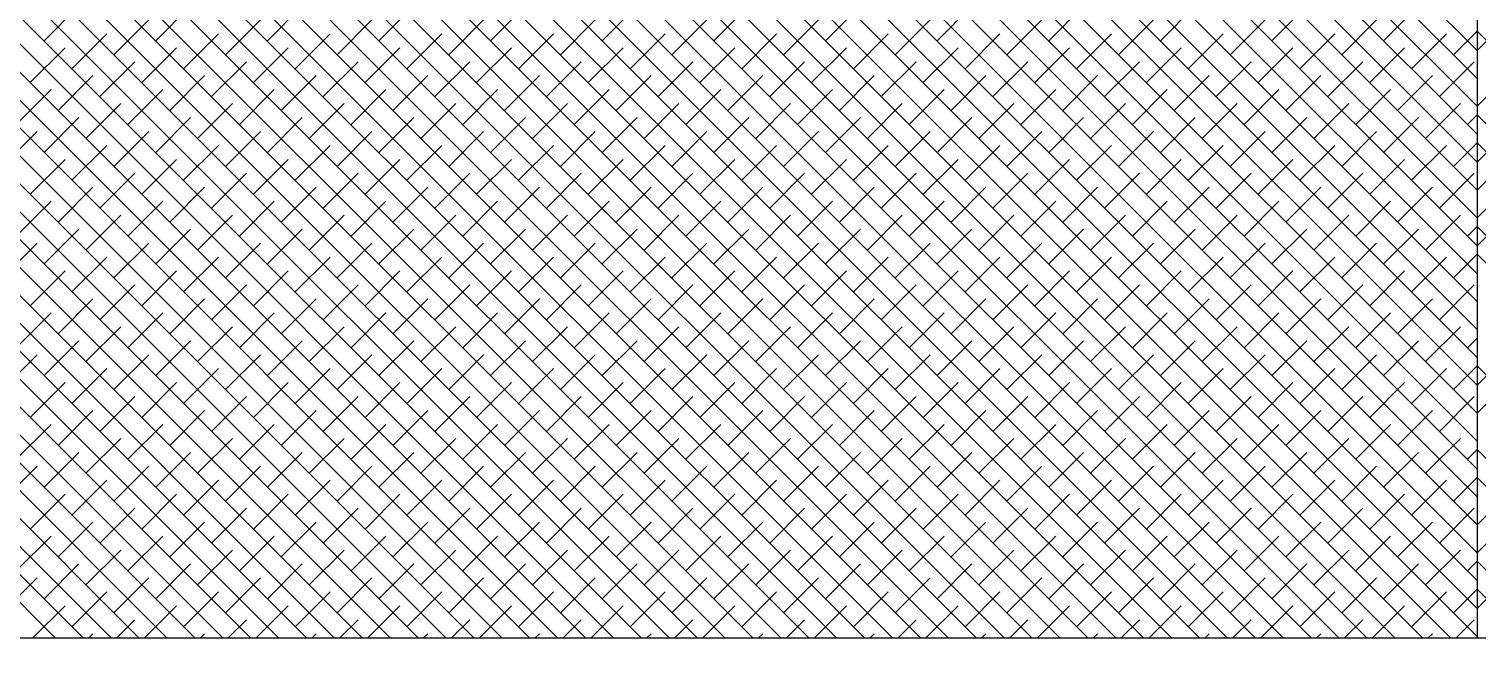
# Model space of a CAD drawing. Extents: x 34 to 831, y 17 to 546.
# Drawn here: x 147.161 to 148.079, y 54.446 to 54.851 of the extents above; entities that cross this region are included whole.
import ezdxf

# ---------------------------------------------------------------- set-up
doc = ezdxf.new("R2010")
doc.units = 0
doc.header["$LTSCALE"] = 8
doc.layers.get('0').update_dxf_attribs({"color": 2, "linetype": 'CONTINUOUS'})
doc.layers.add('DIM', color=2, linetype='CONTINUOUS')
doc.layers.add('OT', color=1, linetype='CONTINUOUS')

msp = doc.modelspace()

# ---------------------------------------------------------------- hatches: boundary and pattern name
at = {"layer": 'DIM'}
h = msp.add_hatch(dxfattribs=at)
h.set_pattern_fill('ANSI31', color=256, angle=90, style=0)
h.set_pattern_definition([(135, (-0.3992, -5.7), (-2.245064, -2.245064), [])])
h.paths.add_polyline_path([(152.32938, 40.71542), (152.32938, 54.46542), (136.32789, 54.46542), (136.32789, 40.71542), (133.82882, 40.71542), (133.82882, 25.33702), (141.8836, 25.33702), (143.3836, 27.83702), (143.3836, 22.83702), (144.8836, 25.33702), (154.89592, 25.33702), (154.89592, 40.71542)])

# ---------------------------------------------------------------- linework, layer by layer
for p, q in [((148.07864, 54.83756), (147.2647, 55.65149)), ((148.07864, 54.83756), (148.89257, 55.65149)), ((148.07864, 54.81988), (147.25587, 55.64265)), ((148.07864, 54.78453), (147.23819, 55.62498)), ((148.07864, 54.80221), (147.24703, 55.63381)), ((148.07864, 54.80221), (148.91024, 55.63381)), ((148.07864, 54.76685), (147.22935, 55.61614)), ((148.07864, 54.76685), (148.92792, 55.61614)), ((148.07864, 54.74917), (147.22051, 55.6073)), ((148.07864, 54.74917), (148.93676, 55.6073)), ((148.07864, 54.7315), (147.21167, 55.59846)), ((148.07864, 54.7315), (148.9456, 55.59846)), ((148.07864, 54.71382), (147.20283, 55.58962)), ((148.07864, 54.71382), (148.95444, 55.58962)), ((148.07864, 54.69614), (147.19399, 55.58078)), ((148.07864, 54.67846), (147.18515, 55.57194)), ((148.07864, 54.66078), (147.17632, 55.5631)), ((148.07864, 54.64311), (147.16748, 55.55427)), ((148.07864, 54.62543), (147.15864, 55.54543)), ((148.07864, 54.62543), (148.99863, 55.54543)), ((148.07864, 54.60775), (147.1498, 55.53659)), ((148.07864, 54.60775), (149.00747, 55.53659)), ((148.07864, 54.59007), (147.14096, 55.52775)), ((148.07864, 54.5724), (147.13212, 55.51891)), ((148.07864, 54.55472), (147.12328, 55.51007)), ((148.07864, 54.53704), (147.11444, 55.50123)), ((148.07864, 54.53704), (149.04283, 55.50123)), ((148.07864, 54.51936), (147.10561, 55.49239)), ((148.07864, 54.51936), (149.05167, 55.49239)), ((148.07864, 54.50169), (147.09677, 55.48355)), ((148.07864, 54.48401), (147.08793, 55.47472)), ((148.07864, 54.48401), (149.06934, 55.47472)), ((148.07864, 54.46633), (147.07909, 55.46588)), ((148.06186, 54.46542), (147.07025, 55.45704)), ((148.04419, 54.46542), (147.06141, 55.4482)), ((148.02651, 54.46542), (147.05257, 55.43936)), ((148.00883, 54.46542), (147.04373, 55.43052)), ((147.99115, 54.46542), (147.03489, 55.42168)), ((147.97348, 54.46542), (147.02606, 55.41284)), ((147.9558, 54.46542), (147.01722, 55.404)), ((147.92044, 54.46542), (146.99954, 55.38633)), ((147.93812, 54.46542), (147.00838, 55.39517)), ((147.90277, 54.46542), (146.9907, 55.37749)), ((147.88509, 54.46542), (146.98186, 55.36865)), ((147.86741, 54.46542), (146.97302, 55.35981)), ((147.84973, 54.46542), (146.96418, 55.35097)), ((147.83206, 54.46542), (146.95535, 55.34213)), ((147.81438, 54.46542), (146.94651, 55.33329)), ((147.7967, 54.46542), (146.93767, 55.32446)), ((147.77902, 54.46542), (146.92883, 55.31562)), ((147.76134, 54.46542), (146.91999, 55.30678)), ((147.74367, 54.46542), (146.91115, 55.29794)), ((147.72599, 54.46542), (146.90231, 55.2891)), ((147.70831, 54.46542), (146.89347, 55.28026)), ((147.69063, 54.46542), (146.88463, 55.27142)), ((147.67296, 54.46542), (146.8758, 55.26258)), ((147.65528, 54.46542), (146.86696, 55.25374)), ((147.6376, 54.46542), (146.85812, 55.24491)), ((147.61992, 54.46542), (146.84928, 55.23607)), ((147.60225, 54.46542), (146.84044, 55.22723)), ((147.58457, 54.46542), (146.8316, 55.21839)), ((147.56689, 54.46542), (146.82276, 55.20955)), ((147.54921, 54.46542), (146.81392, 55.20071)), ((147.53153, 54.46542), (146.80509, 55.19187)), ((147.51386, 54.46542), (146.79625, 55.18303)), ((147.49618, 54.46542), (146.78741, 55.1742)), ((147.4785, 54.46542), (146.77857, 55.16536)), ((147.44315, 54.46542), (146.76089, 55.14768)), ((147.46082, 54.46542), (146.76973, 55.15652)), ((147.42547, 54.46542), (146.75205, 55.13884)), ((147.40779, 54.46542), (146.74321, 55.13)), ((147.39011, 54.46542), (146.73437, 55.12116)), ((147.37244, 54.46542), (146.72554, 55.11232)), ((147.35476, 54.46542), (146.7167, 55.10348)), ((147.33708, 54.46542), (146.70786, 55.09465)), ((147.3194, 54.46542), (146.69902, 55.08581)), ((147.30173, 54.46542), (146.69018, 55.07697)), ((147.28405, 54.46542), (146.68134, 55.06813)), ((147.26637, 54.46542), (146.6725, 55.05929)), ((147.24869, 54.46542), (146.66366, 55.05045)), ((147.23101, 54.46542), (146.65482, 55.04161)), ((147.21334, 54.46542), (146.64599, 55.03277)), ((147.19566, 54.46542), (146.63715, 55.02394)), ((147.17798, 54.46542), (146.62831, 55.0151)), ((147.17093, 54.84371), (147.19302, 54.86581)), ((147.24164, 54.84371), (147.26373, 54.86581)), ((147.31235, 54.84371), (147.33445, 54.86581)), ((147.38306, 54.84371), (147.40516, 54.86581)), ((147.45377, 54.84371), (147.47587, 54.86581)), ((147.52448, 54.84371), (147.54658, 54.86581)), ((147.59519, 54.84371), (147.61729, 54.86581)), ((147.6659, 54.84371), (147.688, 54.86581)), ((147.73661, 54.84371), (147.75871, 54.86581)), ((147.80732, 54.84371), (147.82942, 54.86581)), ((147.87803, 54.84371), (147.90013, 54.86581)), ((147.94874, 54.84371), (147.97084, 54.86581)), ((148.01945, 54.84371), (148.04155, 54.86581)), ((147.21512, 54.83487), (147.23722, 54.85697)), ((147.28583, 54.83487), (147.30793, 54.85697)), ((147.35654, 54.83487), (147.37864, 54.85697)), ((147.42725, 54.83487), (147.44935, 54.85697)), ((147.49796, 54.83487), (147.52006, 54.85697)), ((147.56867, 54.83487), (147.59077, 54.85697)), ((147.63939, 54.83487), (147.66148, 54.85697)), ((147.7101, 54.83487), (147.73219, 54.85697)), ((147.78081, 54.83487), (147.8029, 54.85697)), ((147.85152, 54.83487), (147.87361, 54.85697)), ((147.92223, 54.83487), (147.94432, 54.85697)), ((147.99294, 54.83487), (148.01504, 54.85697)), ((147.1886, 54.82603), (147.2107, 54.84813)), ((147.25932, 54.82603), (147.28141, 54.84813)), ((147.33003, 54.82603), (147.35212, 54.84813)), ((147.40074, 54.82603), (147.42283, 54.84813)), ((147.47145, 54.82603), (147.49354, 54.84813)), ((147.54216, 54.82603), (147.56425, 54.84813)), ((147.61287, 54.82603), (147.63497, 54.84813)), ((147.68358, 54.82603), (147.70568, 54.84813)), ((147.75429, 54.82603), (147.77639, 54.84813)), ((147.825, 54.82603), (147.8471, 54.84813)), ((147.89571, 54.82603), (147.91781, 54.84813)), ((147.96642, 54.82603), (147.98852, 54.84813)), ((148.03713, 54.82603), (148.05923, 54.84813)), ((148.06365, 54.83487), (148.07864, 54.84986)), ((148.09362, 54.83487), (148.07864, 54.84986)), ((147.16209, 54.81719), (147.18419, 54.83929)), ((147.2328, 54.81719), (147.2549, 54.83929)), ((147.30351, 54.81719), (147.32561, 54.83929)), ((147.37422, 54.81719), (147.39632, 54.83929)), ((147.44493, 54.81719), (147.46703, 54.83929)), ((147.51564, 54.81719), (147.53774, 54.83929)), ((147.58635, 54.81719), (147.60845, 54.83929)), ((147.65706, 54.81719), (147.67916, 54.83929)), ((147.72777, 54.81719), (147.74987, 54.83929)), ((147.79848, 54.81719), (147.82058, 54.83929)), ((147.86919, 54.81719), (147.89129, 54.83929)), ((147.93991, 54.81719), (147.962, 54.83929)), ((148.01062, 54.81719), (148.03271, 54.83929)), ((147.20628, 54.80835), (147.22838, 54.83045)), ((147.27699, 54.80835), (147.29909, 54.83045)), ((147.3477, 54.80835), (147.3698, 54.83045)), ((147.41841, 54.80835), (147.44051, 54.83045)), ((147.48912, 54.80835), (147.51122, 54.83045)), ((147.55984, 54.80835), (147.58193, 54.83045)), ((147.63055, 54.80835), (147.65264, 54.83045)), ((147.70126, 54.80835), (147.72335, 54.83045)), ((147.77197, 54.80835), (147.79406, 54.83045)), ((147.84268, 54.80835), (147.86478, 54.83045)), ((147.91339, 54.80835), (147.93549, 54.83045)), ((147.9841, 54.80835), (148.0062, 54.83045)), ((148.05481, 54.80835), (148.07691, 54.83045)), ((147.17977, 54.79951), (147.20186, 54.82161)), ((147.25048, 54.79951), (147.27257, 54.82161)), ((147.32119, 54.79951), (147.34328, 54.82161)), ((147.3919, 54.79951), (147.41399, 54.82161)), ((147.46261, 54.79951), (147.48471, 54.82161)), ((147.53332, 54.79951), (147.55542, 54.82161)), ((147.60403, 54.79951), (147.62613, 54.82161)), ((147.67474, 54.79951), (147.69684, 54.82161)), ((147.74545, 54.79951), (147.76755, 54.82161)), ((147.81616, 54.79951), (147.83826, 54.82161)), ((147.88687, 54.79951), (147.90897, 54.82161)), ((147.95758, 54.79951), (147.97968, 54.82161)), ((148.02829, 54.79951), (148.05039, 54.82161)), ((147.15325, 54.79068), (147.17535, 54.81277)), ((147.22396, 54.79068), (147.24606, 54.81277)), ((147.29467, 54.79068), (147.31677, 54.81277)), ((147.36538, 54.79068), (147.38748, 54.81277)), ((147.43609, 54.79068), (147.45819, 54.81277)), ((147.5068, 54.79068), (147.5289, 54.81277)), ((147.57751, 54.79068), (147.59961, 54.81277)), ((147.64822, 54.79068), (147.67032, 54.81277)), ((147.71893, 54.79068), (147.74103, 54.81277)), ((147.78965, 54.79068), (147.81174, 54.81277)), ((147.86036, 54.79068), (147.88245, 54.81277)), ((147.93107, 54.79068), (147.95316, 54.81277)), ((148.00178, 54.79068), (148.02387, 54.81277)), ((147.19744, 54.78184), (147.21954, 54.80393)), ((147.26815, 54.78184), (147.29025, 54.80393)), ((147.33886, 54.78184), (147.36096, 54.80393)), ((147.40958, 54.78184), (147.43167, 54.80393)), ((147.48029, 54.78184), (147.50238, 54.80393)), ((147.551, 54.78184), (147.57309, 54.80393)), ((147.62171, 54.78184), (147.6438, 54.80393)), ((147.69242, 54.78184), (147.71452, 54.80393)), ((147.76313, 54.78184), (147.78523, 54.80393)), ((147.83384, 54.78184), (147.85594, 54.80393)), ((147.90455, 54.78184), (147.92665, 54.80393)), ((147.97526, 54.78184), (147.99736, 54.80393)), ((148.04597, 54.78184), (148.06807, 54.80393)), ((147.17093, 54.773), (147.19302, 54.7951)), ((147.24164, 54.773), (147.26373, 54.7951)), ((147.31235, 54.773), (147.33445, 54.7951)), ((147.38306, 54.773), (147.40516, 54.7951)), ((147.45377, 54.773), (147.47587, 54.7951)), ((147.52448, 54.773), (147.54658, 54.7951)), ((147.59519, 54.773), (147.61729, 54.7951)), ((147.6659, 54.773), (147.688, 54.7951)), ((147.73661, 54.773), (147.75871, 54.7951)), ((147.80732, 54.773), (147.82942, 54.7951)), ((147.87803, 54.773), (147.90013, 54.7951)), ((147.94874, 54.773), (147.97084, 54.7951)), ((148.01945, 54.773), (148.04155, 54.7951)), ((148.07249, 54.79068), (148.07864, 54.79682)), ((148.08478, 54.79068), (148.07864, 54.79682)), ((147.14441, 54.76416), (147.16651, 54.78626)), ((147.21512, 54.76416), (147.23722, 54.78626)), ((147.28583, 54.76416), (147.30793, 54.78626)), ((147.35654, 54.76416), (147.37864, 54.78626)), ((147.42725, 54.76416), (147.44935, 54.78626)), ((147.49796, 54.76416), (147.52006, 54.78626)), ((147.56867, 54.76416), (147.59077, 54.78626)), ((147.63939, 54.76416), (147.66148, 54.78626)), ((147.7101, 54.76416), (147.73219, 54.78626)), ((147.78081, 54.76416), (147.8029, 54.78626)), ((147.85152, 54.76416), (147.87361, 54.78626)), ((147.92223, 54.76416), (147.94432, 54.78626)), ((147.99294, 54.76416), (148.01504, 54.78626)), ((147.1886, 54.75532), (147.2107, 54.77742)), ((147.25932, 54.75532), (147.28141, 54.77742)), ((147.33003, 54.75532), (147.35212, 54.77742)), ((147.40074, 54.75532), (147.42283, 54.77742)), ((147.47145, 54.75532), (147.49354, 54.77742)), ((147.54216, 54.75532), (147.56425, 54.77742)), ((147.61287, 54.75532), (147.63497, 54.77742)), ((147.68358, 54.75532), (147.70568, 54.77742)), ((147.75429, 54.75532), (147.77639, 54.77742)), ((147.825, 54.75532), (147.8471, 54.77742)), ((147.89571, 54.75532), (147.91781, 54.77742)), ((147.96642, 54.75532), (147.98852, 54.77742)), ((148.03713, 54.75532), (148.05923, 54.77742)), ((148.06365, 54.76416), (148.07864, 54.77915)), ((148.09362, 54.76416), (148.07864, 54.77915)), ((147.16209, 54.74648), (147.18419, 54.76858)), ((147.2328, 54.74648), (147.2549, 54.76858)), ((147.30351, 54.74648), (147.32561, 54.76858)), ((147.37422, 54.74648), (147.39632, 54.76858)), ((147.44493, 54.74648), (147.46703, 54.76858)), ((147.51564, 54.74648), (147.53774, 54.76858)), ((147.58635, 54.74648), (147.60845, 54.76858)), ((147.65706, 54.74648), (147.67916, 54.76858)), ((147.72777, 54.74648), (147.74987, 54.76858)), ((147.79848, 54.74648), (147.82058, 54.76858)), ((147.86919, 54.74648), (147.89129, 54.76858)), ((147.93991, 54.74648), (147.962, 54.76858)), ((148.01062, 54.74648), (148.03271, 54.76858)), ((147.20628, 54.73764), (147.22838, 54.75974)), ((147.27699, 54.73764), (147.29909, 54.75974)), ((147.3477, 54.73764), (147.3698, 54.75974)), ((147.41841, 54.73764), (147.44051, 54.75974)), ((147.48912, 54.73764), (147.51122, 54.75974)), ((147.55984, 54.73764), (147.58193, 54.75974)), ((147.63055, 54.73764), (147.65264, 54.75974)), ((147.70126, 54.73764), (147.72335, 54.75974)), ((147.77197, 54.73764), (147.79406, 54.75974)), ((147.84268, 54.73764), (147.86478, 54.75974)), ((147.91339, 54.73764), (147.93549, 54.75974)), ((147.9841, 54.73764), (148.0062, 54.75974)), ((148.05481, 54.73764), (148.07691, 54.75974)), ((147.17977, 54.7288), (147.20186, 54.7509)), ((147.25048, 54.7288), (147.27257, 54.7509)), ((147.32119, 54.7288), (147.34328, 54.7509)), ((147.3919, 54.7288), (147.41399, 54.7509)), ((147.46261, 54.7288), (147.48471, 54.7509)), ((147.53332, 54.7288), (147.55542, 54.7509)), ((147.60403, 54.7288), (147.62613, 54.7509)), ((147.67474, 54.7288), (147.69684, 54.7509)), ((147.74545, 54.7288), (147.76755, 54.7509)), ((147.81616, 54.7288), (147.83826, 54.7509)), ((147.88687, 54.7288), (147.90897, 54.7509)), ((147.95758, 54.7288), (147.97968, 54.7509)), ((148.02829, 54.7288), (148.05039, 54.7509)), ((147.15325, 54.71997), (147.17535, 54.74206)), ((147.22396, 54.71997), (147.24606, 54.74206)), ((147.29467, 54.71997), (147.31677, 54.74206)), ((147.36538, 54.71997), (147.38748, 54.74206)), ((147.43609, 54.71997), (147.45819, 54.74206)), ((147.5068, 54.71997), (147.5289, 54.74206)), ((147.57751, 54.71997), (147.59961, 54.74206)), ((147.64822, 54.71997), (147.67032, 54.74206)), ((147.71893, 54.71997), (147.74103, 54.74206)), ((147.78965, 54.71997), (147.81174, 54.74206)), ((147.86036, 54.71997), (147.88245, 54.74206)), ((147.93107, 54.71997), (147.95316, 54.74206)), ((148.00178, 54.71997), (148.02387, 54.74206)), ((147.19744, 54.71113), (147.21954, 54.73322)), ((147.26815, 54.71113), (147.29025, 54.73322)), ((147.33886, 54.71113), (147.36096, 54.73322)), ((147.40958, 54.71113), (147.43167, 54.73322)), ((147.48029, 54.71113), (147.50238, 54.73322)), ((147.551, 54.71113), (147.57309, 54.73322)), ((147.62171, 54.71113), (147.6438, 54.73322)), ((147.69242, 54.71113), (147.71452, 54.73322)), ((147.76313, 54.71113), (147.78523, 54.73322)), ((147.83384, 54.71113), (147.85594, 54.73322)), ((147.90455, 54.71113), (147.92665, 54.73322)), ((147.97526, 54.71113), (147.99736, 54.73322)), ((148.04597, 54.71113), (148.06807, 54.73322)), ((148.07249, 54.71997), (148.07864, 54.72611)), ((148.08478, 54.71997), (148.07864, 54.72611)), ((147.17093, 54.70229), (147.19302, 54.72438)), ((147.24164, 54.70229), (147.26373, 54.72438)), ((147.31235, 54.70229), (147.33445, 54.72438)), ((147.38306, 54.70229), (147.40516, 54.72438)), ((147.45377, 54.70229), (147.47587, 54.72438)), ((147.52448, 54.70229), (147.54658, 54.72438)), ((147.59519, 54.70229), (147.61729, 54.72438)), ((147.6659, 54.70229), (147.688, 54.72438)), ((147.73661, 54.70229), (147.75871, 54.72438)), ((147.80732, 54.70229), (147.82942, 54.72438)), ((147.87803, 54.70229), (147.90013, 54.72438)), ((147.94874, 54.70229), (147.97084, 54.72438)), ((148.01945, 54.70229), (148.04155, 54.72438)), ((147.14441, 54.69345), (147.16651, 54.71555)), ((147.21512, 54.69345), (147.23722, 54.71555)), ((147.28583, 54.69345), (147.30793, 54.71555)), ((147.35654, 54.69345), (147.37864, 54.71555)), ((147.42725, 54.69345), (147.44935, 54.71555)), ((147.49796, 54.69345), (147.52006, 54.71555)), ((147.56867, 54.69345), (147.59077, 54.71555)), ((147.63939, 54.69345), (147.66148, 54.71555)), ((147.7101, 54.69345), (147.73219, 54.71555)), ((147.78081, 54.69345), (147.8029, 54.71555)), ((147.85152, 54.69345), (147.87361, 54.71555)), ((147.92223, 54.69345), (147.94432, 54.71555)), ((147.99294, 54.69345), (148.01504, 54.71555)), ((148.06365, 54.69345), (148.07864, 54.70843)), ((148.09362, 54.69345), (148.07864, 54.70843)), ((147.1886, 54.68461), (147.2107, 54.70671)), ((147.25932, 54.68461), (147.28141, 54.70671)), ((147.33003, 54.68461), (147.35212, 54.70671)), ((147.40074, 54.68461), (147.42283, 54.70671)), ((147.47145, 54.68461), (147.49354, 54.70671)), ((147.54216, 54.68461), (147.56425, 54.70671)), ((147.61287, 54.68461), (147.63497, 54.70671)), ((147.68358, 54.68461), (147.70568, 54.70671)), ((147.75429, 54.68461), (147.77639, 54.70671)), ((147.825, 54.68461), (147.8471, 54.70671)), ((147.89571, 54.68461), (147.91781, 54.70671)), ((147.96642, 54.68461), (147.98852, 54.70671)), ((148.03713, 54.68461), (148.05923, 54.70671)), ((147.16209, 54.67577), (147.18419, 54.69787)), ((147.20628, 54.66693), (147.22838, 54.68903)), ((147.2328, 54.67577), (147.2549, 54.69787)), ((147.27699, 54.66693), (147.29909, 54.68903)), ((147.30351, 54.67577), (147.32561, 54.69787)), ((147.3477, 54.66693), (147.3698, 54.68903)), ((147.37422, 54.67577), (147.39632, 54.69787)), ((147.41841, 54.66693), (147.44051, 54.68903)), ((147.44493, 54.67577), (147.46703, 54.69787)), ((147.48912, 54.66693), (147.51122, 54.68903)), ((147.51564, 54.67577), (147.53774, 54.69787)), ((147.55984, 54.66693), (147.58193, 54.68903)), ((147.58635, 54.67577), (147.60845, 54.69787)), ((147.63055, 54.66693), (147.65264, 54.68903)), ((147.65706, 54.67577), (147.67916, 54.69787)), ((147.70126, 54.66693), (147.72335, 54.68903)), ((147.72777, 54.67577), (147.74987, 54.69787)), ((147.77197, 54.66693), (147.79406, 54.68903)), ((147.79848, 54.67577), (147.82058, 54.69787)), ((147.84268, 54.66693), (147.86478, 54.68903)), ((147.86919, 54.67577), (147.89129, 54.69787)), ((147.91339, 54.66693), (147.93549, 54.68903)), ((147.93991, 54.67577), (147.962, 54.69787)), ((147.9841, 54.66693), (148.0062, 54.68903)), ((148.01062, 54.67577), (148.03271, 54.69787)), ((148.05481, 54.66693), (148.07691, 54.68903)), ((147.17977, 54.65809), (147.20186, 54.68019)), ((147.25048, 54.65809), (147.27257, 54.68019)), ((147.32119, 54.65809), (147.34328, 54.68019)), ((147.3919, 54.65809), (147.41399, 54.68019)), ((147.46261, 54.65809), (147.48471, 54.68019)), ((147.53332, 54.65809), (147.55542, 54.68019)), ((147.60403, 54.65809), (147.62613, 54.68019)), ((147.67474, 54.65809), (147.69684, 54.68019)), ((147.74545, 54.65809), (147.76755, 54.68019)), ((147.81616, 54.65809), (147.83826, 54.68019)), ((147.88687, 54.65809), (147.90897, 54.68019)), ((147.95758, 54.65809), (147.97968, 54.68019)), ((148.02829, 54.65809), (148.05039, 54.68019)), ((147.15325, 54.64925), (147.17535, 54.67135)), ((147.22396, 54.64925), (147.24606, 54.67135)), ((147.29467, 54.64925), (147.31677, 54.67135)), ((147.36538, 54.64925), (147.38748, 54.67135)), ((147.43609, 54.64925), (147.45819, 54.67135)), ((147.5068, 54.64925), (147.5289, 54.67135)), ((147.57751, 54.64925), (147.59961, 54.67135)), ((147.64822, 54.64925), (147.67032, 54.67135)), ((147.71893, 54.64925), (147.74103, 54.67135)), ((147.78965, 54.64925), (147.81174, 54.67135)), ((147.86036, 54.64925), (147.88245, 54.67135)), ((147.93107, 54.64925), (147.95316, 54.67135)), ((148.00178, 54.64925), (148.02387, 54.67135)), ((147.19744, 54.64042), (147.21954, 54.66251)), ((147.26815, 54.64042), (147.29025, 54.66251)), ((147.33886, 54.64042), (147.36096, 54.66251)), ((147.40958, 54.64042), (147.43167, 54.66251)), ((147.48029, 54.64042), (147.50238, 54.66251)), ((147.551, 54.64042), (147.57309, 54.66251)), ((147.62171, 54.64042), (147.6438, 54.66251)), ((147.69242, 54.64042), (147.71452, 54.66251)), ((147.76313, 54.64042), (147.78523, 54.66251)), ((147.83384, 54.64042), (147.85594, 54.66251)), ((147.90455, 54.64042), (147.92665, 54.66251)), ((147.97526, 54.64042), (147.99736, 54.66251)), ((148.04597, 54.64042), (148.06807, 54.66251)), ((147.17093, 54.63158), (147.19302, 54.65367)), ((147.24164, 54.63158), (147.26373, 54.65367)), ((147.31235, 54.63158), (147.33445, 54.65367)), ((147.38306, 54.63158), (147.40516, 54.65367)), ((147.45377, 54.63158), (147.47587, 54.65367)), ((147.52448, 54.63158), (147.54658, 54.65367)), ((147.59519, 54.63158), (147.61729, 54.65367)), ((147.6659, 54.63158), (147.688, 54.65367)), ((147.73661, 54.63158), (147.75871, 54.65367)), ((147.80732, 54.63158), (147.82942, 54.65367)), ((147.87803, 54.63158), (147.90013, 54.65367)), ((147.94874, 54.63158), (147.97084, 54.65367)), ((148.01945, 54.63158), (148.04155, 54.65367)), ((148.07249, 54.64925), (148.07864, 54.6554)), ((147.14441, 54.62274), (147.16651, 54.64484)), ((147.21512, 54.62274), (147.23722, 54.64484)), ((147.28583, 54.62274), (147.30793, 54.64484)), ((147.35654, 54.62274), (147.37864, 54.64484)), ((147.42725, 54.62274), (147.44935, 54.64484)), ((147.49796, 54.62274), (147.52006, 54.64484)), ((147.56867, 54.62274), (147.59077, 54.64484)), ((147.63939, 54.62274), (147.66148, 54.64484)), ((147.7101, 54.62274), (147.73219, 54.64484)), ((147.78081, 54.62274), (147.8029, 54.64484)), ((147.85152, 54.62274), (147.87361, 54.64484)), ((147.92223, 54.62274), (147.94432, 54.64484)), ((147.99294, 54.62274), (148.01504, 54.64484)), ((147.1886, 54.6139), (147.2107, 54.636)), ((147.25932, 54.6139), (147.28141, 54.636)), ((147.33003, 54.6139), (147.35212, 54.636)), ((147.40074, 54.6139), (147.42283, 54.636)), ((147.47145, 54.6139), (147.49354, 54.636)), ((147.54216, 54.6139), (147.56425, 54.636)), ((147.61287, 54.6139), (147.63497, 54.636)), ((147.68358, 54.6139), (147.70568, 54.636)), ((147.75429, 54.6139), (147.77639, 54.636)), ((147.825, 54.6139), (147.8471, 54.636)), ((147.89571, 54.6139), (147.91781, 54.636)), ((147.96642, 54.6139), (147.98852, 54.636)), ((148.03713, 54.6139), (148.05923, 54.636)), ((148.06365, 54.62274), (148.07864, 54.63772)), ((148.09362, 54.62274), (148.07864, 54.63772)), ((147.16209, 54.60506), (147.18419, 54.62716)), ((147.2328, 54.60506), (147.2549, 54.62716)), ((147.30351, 54.60506), (147.32561, 54.62716)), ((147.37422, 54.60506), (147.39632, 54.62716)), ((147.44493, 54.60506), (147.46703, 54.62716)), ((147.51564, 54.60506), (147.53774, 54.62716)), ((147.58635, 54.60506), (147.60845, 54.62716)), ((147.65706, 54.60506), (147.67916, 54.62716)), ((147.72777, 54.60506), (147.74987, 54.62716)), ((147.79848, 54.60506), (147.82058, 54.62716)), ((147.86919, 54.60506), (147.89129, 54.62716)), ((147.93991, 54.60506), (147.962, 54.62716)), ((148.01062, 54.60506), (148.03271, 54.62716)), ((147.20628, 54.59622), (147.22838, 54.61832)), ((147.27699, 54.59622), (147.29909, 54.61832)), ((147.3477, 54.59622), (147.3698, 54.61832)), ((147.41841, 54.59622), (147.44051, 54.61832)), ((147.48912, 54.59622), (147.51122, 54.61832)), ((147.55984, 54.59622), (147.58193, 54.61832)), ((147.63055, 54.59622), (147.65264, 54.61832)), ((147.70126, 54.59622), (147.72335, 54.61832)), ((147.77197, 54.59622), (147.79406, 54.61832)), ((147.84268, 54.59622), (147.86478, 54.61832)), ((147.91339, 54.59622), (147.93549, 54.61832)), ((147.9841, 54.59622), (148.0062, 54.61832)), ((148.05481, 54.59622), (148.07691, 54.61832)), ((147.17977, 54.58738), (147.20186, 54.60948)), ((147.25048, 54.58738), (147.27257, 54.60948)), ((147.32119, 54.58738), (147.34328, 54.60948)), ((147.3919, 54.58738), (147.41399, 54.60948)), ((147.46261, 54.58738), (147.48471, 54.60948)), ((147.53332, 54.58738), (147.55542, 54.60948)), ((147.60403, 54.58738), (147.62613, 54.60948)), ((147.67474, 54.58738), (147.69684, 54.60948)), ((147.74545, 54.58738), (147.76755, 54.60948)), ((147.81616, 54.58738), (147.83826, 54.60948)), ((147.88687, 54.58738), (147.90897, 54.60948)), ((147.95758, 54.58738), (147.97968, 54.60948)), ((148.02829, 54.58738), (148.05039, 54.60948)), ((147.15325, 54.57854), (147.17535, 54.60064)), ((147.22396, 54.57854), (147.24606, 54.60064)), ((147.29467, 54.57854), (147.31677, 54.60064)), ((147.36538, 54.57854), (147.38748, 54.60064)), ((147.43609, 54.57854), (147.45819, 54.60064)), ((147.5068, 54.57854), (147.5289, 54.60064)), ((147.57751, 54.57854), (147.59961, 54.60064)), ((147.64822, 54.57854), (147.67032, 54.60064)), ((147.71893, 54.57854), (147.74103, 54.60064)), ((147.78965, 54.57854), (147.81174, 54.60064)), ((147.86036, 54.57854), (147.88245, 54.60064)), ((147.93107, 54.57854), (147.95316, 54.60064)), ((148.00178, 54.57854), (148.02387, 54.60064)), ((147.19744, 54.5697), (147.21954, 54.5918)), ((147.26815, 54.5697), (147.29025, 54.5918)), ((147.33886, 54.5697), (147.36096, 54.5918)), ((147.40958, 54.5697), (147.43167, 54.5918)), ((147.48029, 54.5697), (147.50238, 54.5918)), ((147.551, 54.5697), (147.57309, 54.5918)), ((147.62171, 54.5697), (147.6438, 54.5918)), ((147.69242, 54.5697), (147.71452, 54.5918)), ((147.76313, 54.5697), (147.78523, 54.5918)), ((147.83384, 54.5697), (147.85594, 54.5918)), ((147.90455, 54.5697), (147.92665, 54.5918)), ((147.97526, 54.5697), (147.99736, 54.5918)), ((148.04597, 54.5697), (148.06807, 54.5918)), ((147.17093, 54.56087), (147.19302, 54.58296)), ((147.24164, 54.56087), (147.26373, 54.58296)), ((147.31235, 54.56087), (147.33445, 54.58296)), ((147.38306, 54.56087), (147.40516, 54.58296)), ((147.45377, 54.56087), (147.47587, 54.58296)), ((147.52448, 54.56087), (147.54658, 54.58296)), ((147.59519, 54.56087), (147.61729, 54.58296)), ((147.6659, 54.56087), (147.688, 54.58296)), ((147.73661, 54.56087), (147.75871, 54.58296)), ((147.80732, 54.56087), (147.82942, 54.58296)), ((147.87803, 54.56087), (147.90013, 54.58296)), ((147.94874, 54.56087), (147.97084, 54.58296)), ((148.01945, 54.56087), (148.04155, 54.58296)), ((148.07249, 54.57854), (148.07864, 54.58469)), ((148.08478, 54.57854), (148.07864, 54.58469)), ((147.14441, 54.55203), (147.16651, 54.57412)), ((147.21512, 54.55203), (147.23722, 54.57412)), ((147.28583, 54.55203), (147.30793, 54.57412)), ((147.35654, 54.55203), (147.37864, 54.57412)), ((147.42725, 54.55203), (147.44935, 54.57412)), ((147.49796, 54.55203), (147.52006, 54.57412)), ((147.56867, 54.55203), (147.59077, 54.57412)), ((147.63939, 54.55203), (147.66148, 54.57412)), ((147.7101, 54.55203), (147.73219, 54.57412)), ((147.78081, 54.55203), (147.8029, 54.57412)), ((147.85152, 54.55203), (147.87361, 54.57412)), ((147.92223, 54.55203), (147.94432, 54.57412)), ((147.99294, 54.55203), (148.01504, 54.57412)), ((147.1886, 54.54319), (147.2107, 54.56529)), ((147.25932, 54.54319), (147.28141, 54.56529)), ((147.33003, 54.54319), (147.35212, 54.56529)), ((147.40074, 54.54319), (147.42283, 54.56529)), ((147.47145, 54.54319), (147.49354, 54.56529)), ((147.54216, 54.54319), (147.56425, 54.56529)), ((147.61287, 54.54319), (147.63497, 54.56529)), ((147.68358, 54.54319), (147.70568, 54.56529)), ((147.75429, 54.54319), (147.77639, 54.56529)), ((147.825, 54.54319), (147.8471, 54.56529)), ((147.89571, 54.54319), (147.91781, 54.56529)), ((147.96642, 54.54319), (147.98852, 54.56529)), ((148.03713, 54.54319), (148.05923, 54.56529)), ((148.06365, 54.55203), (148.07864, 54.56701)), ((148.09362, 54.55203), (148.07864, 54.56701)), ((147.16209, 54.53435), (147.18419, 54.55645)), ((147.2328, 54.53435), (147.2549, 54.55645)), ((147.30351, 54.53435), (147.32561, 54.55645)), ((147.37422, 54.53435), (147.39632, 54.55645)), ((147.44493, 54.53435), (147.46703, 54.55645)), ((147.51564, 54.53435), (147.53774, 54.55645)), ((147.58635, 54.53435), (147.60845, 54.55645)), ((147.65706, 54.53435), (147.67916, 54.55645)), ((147.72777, 54.53435), (147.74987, 54.55645)), ((147.79848, 54.53435), (147.82058, 54.55645)), ((147.86919, 54.53435), (147.89129, 54.55645)), ((147.93991, 54.53435), (147.962, 54.55645)), ((148.01062, 54.53435), (148.03271, 54.55645)), ((147.20628, 54.52551), (147.22838, 54.54761)), ((147.27699, 54.52551), (147.29909, 54.54761)), ((147.3477, 54.52551), (147.3698, 54.54761)), ((147.41841, 54.52551), (147.44051, 54.54761)), ((147.48912, 54.52551), (147.51122, 54.54761)), ((147.55984, 54.52551), (147.58193, 54.54761)), ((147.63055, 54.52551), (147.65264, 54.54761)), ((147.70126, 54.52551), (147.72335, 54.54761)), ((147.77197, 54.52551), (147.79406, 54.54761)), ((147.84268, 54.52551), (147.86478, 54.54761)), ((147.91339, 54.52551), (147.93549, 54.54761)), ((147.9841, 54.52551), (148.0062, 54.54761)), ((148.05481, 54.52551), (148.07691, 54.54761)), ((147.17977, 54.51667), (147.20186, 54.53877)), ((147.25048, 54.51667), (147.27257, 54.53877)), ((147.32119, 54.51667), (147.34328, 54.53877)), ((147.3919, 54.51667), (147.41399, 54.53877)), ((147.46261, 54.51667), (147.48471, 54.53877)), ((147.53332, 54.51667), (147.55542, 54.53877)), ((147.60403, 54.51667), (147.62613, 54.53877)), ((147.67474, 54.51667), (147.69684, 54.53877)), ((147.74545, 54.51667), (147.76755, 54.53877)), ((147.81616, 54.51667), (147.83826, 54.53877)), ((147.88687, 54.51667), (147.90897, 54.53877)), ((147.95758, 54.51667), (147.97968, 54.53877)), ((148.02829, 54.51667), (148.05039, 54.53877)), ((147.15325, 54.50783), (147.17535, 54.52993)), ((147.22396, 54.50783), (147.24606, 54.52993)), ((147.29467, 54.50783), (147.31677, 54.52993)), ((147.36538, 54.50783), (147.38748, 54.52993)), ((147.43609, 54.50783), (147.45819, 54.52993)), ((147.5068, 54.50783), (147.5289, 54.52993)), ((147.57751, 54.50783), (147.59961, 54.52993)), ((147.64822, 54.50783), (147.67032, 54.52993)), ((147.71893, 54.50783), (147.74103, 54.52993)), ((147.78965, 54.50783), (147.81174, 54.52993)), ((147.86036, 54.50783), (147.88245, 54.52993)), ((147.93107, 54.50783), (147.95316, 54.52993)), ((148.00178, 54.50783), (148.02387, 54.52993)), ((147.19744, 54.49899), (147.21954, 54.52109)), ((147.26815, 54.49899), (147.29025, 54.52109)), ((147.33886, 54.49899), (147.36096, 54.52109)), ((147.40958, 54.49899), (147.43167, 54.52109)), ((147.48029, 54.49899), (147.50238, 54.52109)), ((147.551, 54.49899), (147.57309, 54.52109)), ((147.62171, 54.49899), (147.6438, 54.52109)), ((147.69242, 54.49899), (147.71452, 54.52109)), ((147.76313, 54.49899), (147.78523, 54.52109)), ((147.83384, 54.49899), (147.85594, 54.52109)), ((147.90455, 54.49899), (147.92665, 54.52109)), ((147.97526, 54.49899), (147.99736, 54.52109)), ((148.04597, 54.49899), (148.06807, 54.52109)), ((147.17093, 54.49016), (147.19302, 54.51225)), ((147.24164, 54.49016), (147.26373, 54.51225)), ((147.31235, 54.49016), (147.33445, 54.51225)), ((147.38306, 54.49016), (147.40516, 54.51225)), ((147.45377, 54.49016), (147.47587, 54.51225)), ((147.52448, 54.49016), (147.54658, 54.51225)), ((147.59519, 54.49016), (147.61729, 54.51225)), ((147.6659, 54.49016), (147.688, 54.51225)), ((147.73661, 54.49016), (147.75871, 54.51225)), ((147.80732, 54.49016), (147.82942, 54.51225)), ((147.87803, 54.49016), (147.90013, 54.51225)), ((147.94874, 54.49016), (147.97084, 54.51225)), ((148.01945, 54.49016), (148.04155, 54.51225)), ((148.07249, 54.50783), (148.07864, 54.51398)), ((148.08478, 54.50783), (148.07864, 54.51398)), ((147.14441, 54.48132), (147.16651, 54.50341)), ((147.21512, 54.48132), (147.23722, 54.50341)), ((147.28583, 54.48132), (147.30793, 54.50341)), ((147.35654, 54.48132), (147.37864, 54.50341)), ((147.42725, 54.48132), (147.44935, 54.50341)), ((147.49796, 54.48132), (147.52006, 54.50341)), ((147.56867, 54.48132), (147.59077, 54.50341)), ((147.63939, 54.48132), (147.66148, 54.50341)), ((147.7101, 54.48132), (147.73219, 54.50341)), ((147.78081, 54.48132), (147.8029, 54.50341)), ((147.85152, 54.48132), (147.87361, 54.50341)), ((147.92223, 54.48132), (147.94432, 54.50341)), ((147.99294, 54.48132), (148.01504, 54.50341)), ((147.1886, 54.47248), (147.2107, 54.49457)), ((147.25932, 54.47248), (147.28141, 54.49457)), ((147.33003, 54.47248), (147.35212, 54.49457)), ((147.40074, 54.47248), (147.42283, 54.49457)), ((147.47145, 54.47248), (147.49354, 54.49457)), ((147.54216, 54.47248), (147.56425, 54.49457)), ((147.61287, 54.47248), (147.63497, 54.49457)), ((147.68358, 54.47248), (147.70568, 54.49457)), ((147.75429, 54.47248), (147.77639, 54.49457)), ((147.825, 54.47248), (147.8471, 54.49457)), ((147.89571, 54.47248), (147.91781, 54.49457)), ((147.96642, 54.47248), (147.98852, 54.49457)), ((148.03713, 54.47248), (148.05923, 54.49457)), ((148.06365, 54.48132), (148.07864, 54.4963)), ((148.09362, 54.48132), (148.07864, 54.4963)), ((147.16387, 54.46542), (147.18419, 54.48574)), ((147.23458, 54.46542), (147.2549, 54.48574)), ((147.30529, 54.46542), (147.32561, 54.48574)), ((147.376, 54.46542), (147.39632, 54.48574)), ((147.44671, 54.46542), (147.46703, 54.48574)), ((147.51743, 54.46542), (147.53774, 54.48574)), ((147.58814, 54.46542), (147.60845, 54.48574)), ((147.65885, 54.46542), (147.67916, 54.48574)), ((147.72956, 54.46542), (147.74987, 54.48574)), ((147.80027, 54.46542), (147.82058, 54.48574)), ((147.87098, 54.46542), (147.89129, 54.48574)), ((147.94169, 54.46542), (147.962, 54.48574)), ((148.0124, 54.46542), (148.03271, 54.48574)), ((147.21691, 54.46542), (147.22838, 54.4769)), ((147.28762, 54.46542), (147.29909, 54.4769)), ((147.35833, 54.46542), (147.3698, 54.4769)), ((147.42904, 54.46542), (147.44051, 54.4769)), ((147.49975, 54.46542), (147.51122, 54.4769)), ((147.57046, 54.46542), (147.58193, 54.4769)), ((147.64117, 54.46542), (147.65264, 54.4769)), ((147.71188, 54.46542), (147.72335, 54.4769)), ((147.78259, 54.46542), (147.79406, 54.4769)), ((147.8533, 54.46542), (147.86478, 54.4769)), ((147.92401, 54.46542), (147.93549, 54.4769)), ((147.99472, 54.46542), (148.0062, 54.4769)), ((148.06543, 54.46542), (148.07691, 54.4769)), ((147.19923, 54.46542), (147.20186, 54.46806)), ((147.26994, 54.46542), (147.27257, 54.46806)), ((147.34065, 54.46542), (147.34328, 54.46806)), ((147.41136, 54.46542), (147.41399, 54.46806)), ((147.48207, 54.46542), (147.48471, 54.46806)), ((147.55278, 54.46542), (147.55542, 54.46806)), ((147.62349, 54.46542), (147.62613, 54.46806)), ((147.6942, 54.46542), (147.69684, 54.46806)), ((147.76491, 54.46542), (147.76755, 54.46806)), ((147.83562, 54.46542), (147.83826, 54.46806)), ((147.90633, 54.46542), (147.90897, 54.46806)), ((147.97704, 54.46542), (147.97968, 54.46806)), ((148.04776, 54.46542), (148.05039, 54.46806))]:
    msp.add_line(p, q)
at = {"layer": 'OT'}
for p, q in [((148.07864, 76.46542), (148.07864, 54.46542)), ((136.32789, 54.46542), (152.32938, 54.46542))]:
    msp.add_line(p, q, dxfattribs=at)

doc.saveas('drawing.dxf')
